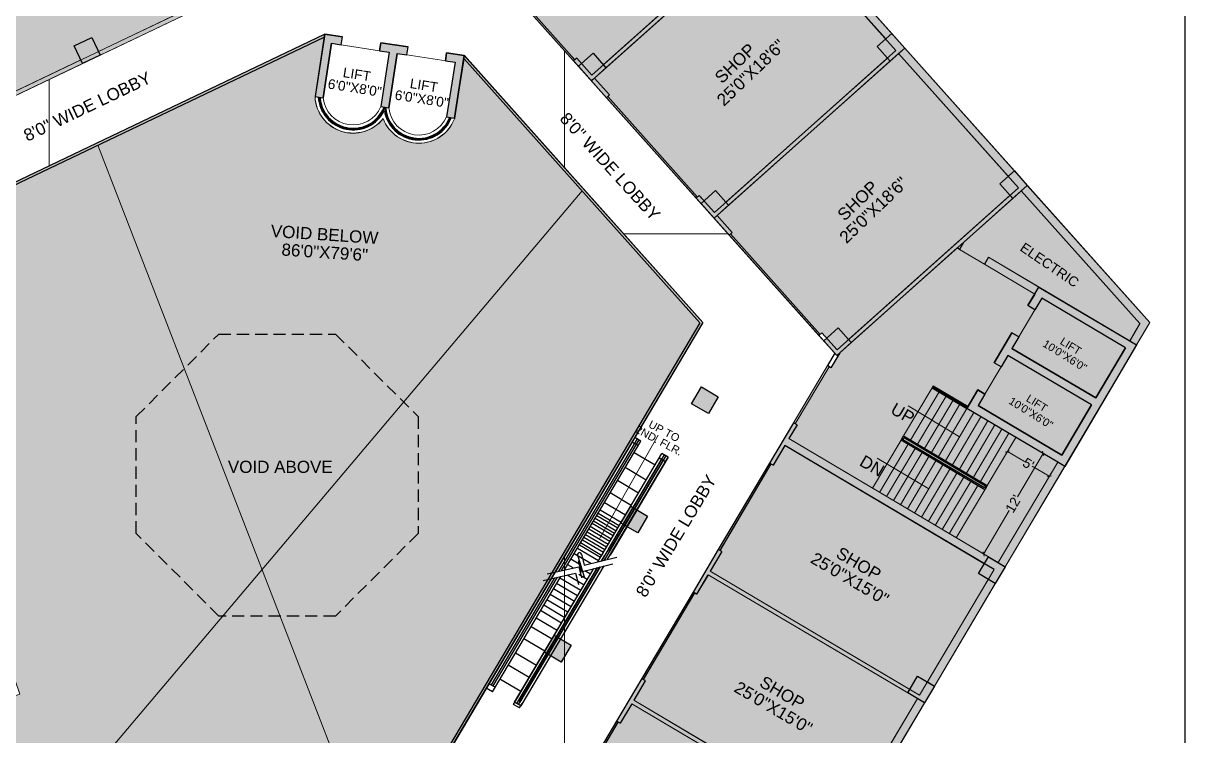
# Model space of a CAD drawing. Header units: inches. Extents: x -13956017 to 293115509, y -946740 to -305538.
# Drawn here: x 1203628 to 1205060, y -917118 to -916240 of the extents above; entities that cross this region are included whole.
import ezdxf

# ---------------------------------------------------------------- set-up
doc = ezdxf.new("R2010")
doc.units = ezdxf.units.IN
doc.header["$LTSCALE"] = 6
doc.header["$PDMODE"] = 2
doc.linetypes.add('DASHED', pattern=[0.75, 0.5, -0.25])
doc.linetypes.add('HIDDEN', pattern=[0.375, 0.25, -0.125])
for name, color, linetype in [('BND', 1, 'Continuous'), ('DIM', 7, 'Continuous'), ('PROPERTYLINE', 1, 'Continuous'), ('TW', 5, 'Continuous'), ('WAL', 7, 'Continuous'), ('WID', 4, 'Continuous')]:
    doc.layers.add(name, color=color, linetype=linetype)
for name, color, linetype, lineweight in [('column', 240, 'Continuous', 25), ('floor hatch', 135, 'Continuous', 13), ('W', 250, 'Continuous', 5), ('wall', 7, 'Continuous', 30), ('wall high', 7, 'Continuous', 30)]:
    doc.layers.add(name, color=color, linetype=linetype, lineweight=lineweight)
doc.styles.add('ARI', font='arial.ttf')
doc.linetypes.add('ZIGZAG', pattern='A,0.0001,-0.2,[131,ltypeshp.shx,S=0.2,R=0,X=-0.2,Y=0],-0.4,[131,ltypeshp.shx,S=0.2,R=180,X=0.2,Y=0],-0.2', length=0.8001)
doc.dimstyles.new('Copy of AA', dxfattribs={"dimtxt": 15, "dimasz": 4, "dimexe": 5, "dimexo": 0, "dimgap": 0.09, "dimtad": 0, "dimdec": 0, "dimzin": 0, "dimdsep": 46, "dimlunit": 3, "dimtxsty": 'ARI', "dimblk": 'ARCHTICK', "dimcen": 0.09, "dimclrt": 7, "dimadec": 0, "dimazin": 0, "dimtfac": 1, "dimtdec": 0, "dimtofl": 0, "dimtmove": 0, "dimatfit": 3, "dimfxl": 0.18, "dimtolj": 1, "dimtzin": 0, "dimlwd": 9, "dimlwe": 9, "dimarcsym": 0})
doc.dimstyles.new('Copy(2) of AA', dxfattribs={"dimtxt": 12, "dimasz": 4, "dimexe": 0.18, "dimexo": 0, "dimgap": 0.09, "dimtad": 0, "dimdec": 0, "dimzin": 0, "dimdsep": 46, "dimlunit": 3, "dimtxsty": 'ARI', "dimblk": 'OBLIQUE', "dimcen": 0.09, "dimclrd": 7, "dimclre": 7, "dimclrt": 7, "dimadec": 0, "dimazin": 0, "dimtfac": 1, "dimtdec": 0, "dimtofl": 0, "dimtmove": 0, "dimatfit": 3, "dimfxl": 1, "dimtolj": 1, "dimtzin": 0, "dimlwd": 5, "dimlwe": 5, "dimarcsym": 0})

# ---------------------------------------------------------------- blocks, each defined once
blk = doc.blocks.new('_Oblique')
at = {"layer": 'DIM', "color": 0, "lineweight": -2}
blk.add_line((-0.5, -0.5), (0.5, 0.5), dxfattribs=at)
blk = doc.blocks.new('*D412')
at = {"layer": 'Defpoints', "color": 0, "ltscale": 10, "transparency": 16777216}
for p in [(1204883.6, -916769.2, 3969.1), (1204885.7, -916770.4), (1204810.2, -916893, 3969.1)]:
    blk.add_point(p, dxfattribs=at)
at = {"layer": 'W', "color": 7, "lineweight": 5, "ltscale": 10, "transparency": 16777216}
for p, q in [((1204885.7, -916770.4), (1204853.9, -916824)), ((1204883.6, -916769.2), (1204885.8, -916770.5)), ((1204812.3, -916894.3), (1204844, -916840.7)), ((1204810.2, -916893), (1204812.4, -916894.4))]:
    blk.add_line(p, q, dxfattribs=at)
at = {"layer": 'W', "color": 7, "lineweight": 5, "ltscale": 10, "transparency": 16777216, "xscale": 4, "yscale": 4, "zscale": 4}
for p, rotation in [((1204885.7, -916770.4), 59.35378210773209), ((1204812.3, -916894.3), 239.3537821077321)]:
    blk.add_blockref('_Oblique', p, dxfattribs=dict(at, rotation=rotation))
at = {"layer": 'W', "color": 7, "lineweight": 30, "ltscale": 10, "transparency": 16777216, "insert": (1204849, -916832.4), "char_height": 12, "attachment_point": 5, "rotation": 59.3538, "style": 'ARI'}
blk.add_mtext("\\A1;12'", dxfattribs=at)
blk = doc.blocks.new('*D413')
at = {"layer": 'Defpoints', "color": 0, "ltscale": 10, "transparency": 16777216}
for p in [(1204844.1, -916763.8, 3969.1), (1204893.3, -916798.5), (1204895.7, -916794.4, 3969.1)]:
    blk.add_point(p, dxfattribs=at)
at = {"layer": 'W', "color": 7, "lineweight": 5, "ltscale": 10, "transparency": 16777216}
for p, q in [((1204844.1, -916763.8), (1204841.6, -916768.1)), ((1204841.7, -916767.9), (1204862.7, -916780.3)), ((1204893.3, -916798.5), (1204872.3, -916786.1)), ((1204895.7, -916794.4), (1204893.2, -916798.7))]:
    blk.add_line(p, q, dxfattribs=at)
at = {"layer": 'W', "color": 7, "lineweight": 5, "ltscale": 10, "transparency": 16777216, "xscale": 4, "yscale": 4, "zscale": 4}
for p, rotation in [((1204841.7, -916767.9), 149.3537821076967), ((1204893.3, -916798.5), 329.3537821076967)]:
    blk.add_blockref('_Oblique', p, dxfattribs=dict(at, rotation=rotation))
at = {"layer": 'W', "color": 7, "lineweight": 30, "ltscale": 10, "transparency": 16777216, "insert": (1204867.5, -916783.2), "char_height": 12, "attachment_point": 5, "rotation": 329.3538, "style": 'ARI'}
blk.add_mtext("\\A1;5'", dxfattribs=at)
blk = doc.blocks.new('43T432')
at = {"layer": 'BND'}
for p, q in [((727708.8, -833063.2), (727708.8, -833056.7)), ((727717.6, -833056.7), (727708.8, -833056.7)), ((727708.8, -833056.7), (727708.8, -833249.6)), ((727712, -833056.7), (727712, -833246.6)), ((727714.3, -833056.7), (727714.3, -833244.3)), ((727717.6, -833241.3), (727717.6, -833056.7)), ((727747.7, -833211.8), (727747.7, -833056.7)), ((727756.5, -833056.7), (727747.7, -833056.7)), ((727751, -833056.7), (727751, -833208.6)), ((727753.3, -833056.7), (727753.3, -833206.3)), ((727756.5, -833203), (727756.5, -833056.7)), ((727756.5, -833063.2), (727756.5, -833056.7)), ((727717.6, -833063.2), (727708.8, -833063.2)), ((727747.7, -833073.5), (727717.6, -833073.5)), ((727756.5, -833063.2), (727747.7, -833063.2)), ((727747.7, -833094.6), (727717.6, -833094.6)), ((727747.7, -833113.3), (727717.6, -833113.3)), ((727747.7, -833131), (727717.6, -833131)), ((727747.7, -833145.2), (727717.6, -833145.2)), ((727747.7, -833155.5), (727717.6, -833155.5)), ((727747.7, -833160.4), (727717.6, -833160.4)), ((727747.7, -833163.7), (727717.6, -833163.7)), ((727747.7, -833167.8), (727717.6, -833167.8)), ((727747.7, -833171.5), (727717.6, -833171.5)), ((727747.7, -833174.6), (727717.6, -833174.6)), ((727747.7, -833179.3), (727717.6, -833179.3)), ((727747.7, -833182.7), (727717.6, -833182.7)), ((727747.7, -833187.1), (727717.6, -833187.1)), ((727747.7, -833191), (727717.6, -833191)), ((727747.7, -833194.9), (727717.6, -833194.9)), ((727747.7, -833198.5), (727717.6, -833198.5)), ((727747.7, -833202.7), (727717.6, -833202.7)), ((727747.7, -833205.7), (727717.6, -833205.7)), ((727735.5, -833224), (727764.8, -833195.1)), ((727736.2, -833232.9), (727764.8, -833204.7)), ((727747.7, -833211.8), (727747.7, -833198.3)), ((727751, -833208.6), (727751, -833201.3)), ((727753.3, -833206.3), (727753.3, -833203.5)), ((727747.7, -833210.5), (727717.6, -833210.5)), ((727741.3, -833218.3), (727717.6, -833218.3)), ((727743.1, -833236.7), (727721.3, -833216.5)), ((727725.4, -833213.9), (727735.5, -833224)), ((727751, -833413.2), (727751, -833218.1)), ((727753.3, -833413.2), (727753.3, -833215.8)), ((727756.5, -833212.6), (727756.5, -833413.2)), ((727701.5, -833256.5), (727730.5, -833229.1)), ((727731.7, -833226.1), (727717.6, -833226.1)), ((727725.4, -833233.9), (727717.6, -833233.9)), ((727726.1, -833222.8), (727736.2, -833232.9)), ((727730.5, -833229.1), (727740.6, -833239.2)), ((727747.7, -833413.2), (727747.7, -833221.4)), ((727701.5, -833266), (727731.2, -833237.9)), ((727731.2, -833237.9), (727741.3, -833248)), ((727747.7, -833299.7), (727717.6, -833299.7)), ((727747.7, -833310.4), (727717.6, -833310.4)), ((727747.7, -833322.7), (727717.6, -833322.7)), ((727747.7, -833339.9), (727717.6, -833339.9)), ((727747.7, -833360.5), (727717.6, -833360.5)), ((727747.7, -833377.8), (727717.6, -833377.8)), ((727747.7, -833398), (727717.6, -833398)), ((727747.7, -833406.6), (727747.7, -833413.2)), ((727756.5, -833413.2), (727747.7, -833413.2))]:
    blk.add_line(p, q, dxfattribs=at)
at = {"layer": 'BND', "linetype": 'HIDDEN', "ltscale": 750}
for p, q in [((727747.7, -833188.7), (727747.7, -833056.7)), ((727756.5, -833056.7), (727747.7, -833056.7)), ((727756.5, -833056.7), (727756.5, -833197.1)), ((727756.5, -833063.2), (727747.7, -833063.2)), ((727751, -833191.8), (727751, -833063.2)), ((727753.3, -833194), (727753.3, -833063.2)), ((727751, -833218.1), (727751, -833409.6)), ((727753.3, -833215.8), (727753.3, -833409.6)), ((727756.5, -833212.6), (727756.5, -833409.6)), ((727747.7, -833229.6), (727739.5, -833229.6)), ((727747.7, -833416.2), (727747.7, -833221.4)), ((727747.7, -833245.2), (727723.5, -833245.2)), ((727747.7, -833237.4), (727735.7, -833237.4)), ((727708.8, -833259.1), (727708.8, -833416.2)), ((727712, -833256.1), (727712, -833409.6)), ((727714.3, -833253.9), (727714.3, -833409.6)), ((727717.6, -833416.2), (727717.6, -833250.8)), ((727747.7, -833253), (727717.6, -833253)), ((727747.7, -833260.8), (727717.6, -833260.8)), ((727747.7, -833268.6), (727717.6, -833268.6)), ((727747.7, -833276.4), (727717.6, -833276.4)), ((727747.7, -833284.2), (727717.6, -833284.2)), ((727747.7, -833292), (727717.6, -833292)), ((727717.6, -833409.6), (727708.8, -833409.6)), ((727717.6, -833416.2), (727708.8, -833416.2)), ((727756.5, -833416.2), (727747.7, -833416.2)), ((727756.5, -833416.2), (727756.5, -833409.6))]:
    blk.add_line(p, q, dxfattribs=at)
at = {"layer": 'BND'}
blk.add_ellipse((727723.8, -833215.8), major_axis=(2.46, 0.6), ratio=1, start_param=0.609373, end_param=3.149465, dxfattribs=at)
blk = doc.blocks.new('_ARCHTICK')
at = {"color": 0, "linetype": 'ByBlock', "const_width": 0.15}
blk.add_lwpolyline([(-0.5, -0.5), (0.5, 0.5)], dxfattribs=at)

msp = doc.modelspace()

# ---------------------------------------------------------------- hatches: boundary and pattern name
at = {"layer": 'column', "ltscale": 10}
h = msp.add_hatch(color=256, dxfattribs=at)
h.dxf.hatch_style = 1
h.paths.add_polyline_path([(1204008.5, -916264.5), (1204020.3, -916266.3), (1204021.9, -916256.4), (1204000.1, -916253.1), (1203988.2, -916330.2), (1203998.1, -916331.7)])
h = msp.add_hatch(color=256, dxfattribs=at)
h.dxf.hatch_style = 1
h.paths.add_polyline_path([(1204681.2, -916268.4), (1204699.1, -916252.4), (1204715.1, -916270.3), (1204697.2, -916286.3)])
h = msp.add_hatch(color=256, dxfattribs=at)
h.dxf.hatch_style = 1
h.paths.add_polyline_path([(1203691.3, -916267.6), (1203712.9, -916257.3), (1203723.3, -916279), (1203701.6, -916289.3)])
h = msp.add_hatch(color=256, dxfattribs=at)
h.dxf.hatch_style = 1
h.paths.add_polyline_path([(1204083.1, -916265.9), (1204069.3, -916263.7), (1204067.8, -916273.6), (1204079.6, -916275.4), (1204069.3, -916342.6), (1204079.2, -916344.2), (1204089.5, -916277), (1204101.4, -916278.8), (1204102.9, -916268.9)])
h = msp.add_hatch(color=256, dxfattribs=at)
h.dxf.hatch_style = 1
h.paths.add_polyline_path([(1204150.3, -916276.2), (1204148.8, -916286.1), (1204160.7, -916287.9), (1204150.3, -916355.1), (1204160.2, -916356.7), (1204172.1, -916279.6)])
h = msp.add_hatch(color=256, dxfattribs=at)
h.dxf.hatch_style = 1
h.paths.add_polyline_path([(1204312.9, -916292.8), (1204330.8, -916276.8), (1204346.8, -916294.7), (1204328.9, -916310.7)])
h = msp.add_hatch(color=256, dxfattribs=at)
h.dxf.hatch_style = 1
h.paths.add_polyline_path([(1204832.3, -916437.7), (1204850.2, -916421.8), (1204866.2, -916439.7), (1204848.3, -916455.7)])
h = msp.add_hatch(color=256, dxfattribs=at)
h.dxf.hatch_style = 1
h.paths.add_polyline_path([(1204464.1, -916462.2), (1204482, -916446.2), (1204497.9, -916464.1), (1204480, -916480.1)])
h = msp.add_hatch(color=256, dxfattribs=at)
h.dxf.hatch_style = 1
h.paths.add_polyline_path([(1204867, -916587.9), (1204880.5, -916565.1), (1205001, -916636.5), (1204912.3, -916786.2), (1204903.7, -916781.1), (1204791.8, -916714.8), (1204805.3, -916692), (1204813.9, -916697.1), (1204805.5, -916711.3), (1204908.8, -916772.5), (1204945.5, -916710.5), (1204842.2, -916649.3), (1204833.8, -916663.5), (1204825.2, -916658.4), (1204847.1, -916621.5), (1204855.7, -916626.6), (1204847.3, -916640.7), (1204950.6, -916701.9), (1204987.3, -916640), (1204884, -916578.8), (1204875.6, -916593)])
h = msp.add_hatch(color=256, dxfattribs=at)
h.dxf.hatch_style = 1
h.paths.add_polyline_path([(1204615.2, -916631.5), (1204633.1, -916615.5), (1204649.1, -916633.4), (1204631.2, -916649.4)])
h = msp.add_hatch(color=256, dxfattribs=at)
h.dxf.hatch_style = 1
h.paths.add_polyline_path([(1204464.6, -916688.3), (1204485.3, -916700.5), (1204473, -916721.2), (1204452.4, -916709)])
h = msp.add_hatch(color=256, dxfattribs=at)
h.dxf.hatch_style = 1
h.paths.add_polyline_path([(1204377.5, -916835.4), (1204398.1, -916847.7), (1204385.9, -916868.3), (1204365.2, -916856.1)])
h = msp.add_hatch(color=256, dxfattribs=at)
h.dxf.hatch_style = 1
h.paths.add_polyline_path([(1204818.2, -916897.8), (1204838.9, -916910), (1204826.6, -916930.7), (1204806, -916918.5)])
h = msp.add_hatch(color=256, dxfattribs=at)
h.dxf.hatch_style = 1
h.paths.add_polyline_path([(1204283.1, -916994.6), (1204303.8, -917006.8), (1204291.6, -917027.5), (1204270.9, -917015.2)])
h = msp.add_hatch(color=256, dxfattribs=at)
h.dxf.hatch_style = 1
h.paths.add_polyline_path([(1204731, -917044.9), (1204751.7, -917057.2), (1204739.5, -917077.8), (1204718.8, -917065.6)])
at = {"layer": 'floor hatch', "ltscale": 5}
h = msp.add_hatch(dxfattribs=at)
h.set_pattern_fill('NET', color=9, scale=200, angle=90)
h.set_pattern_definition([(90, (225125.15, -30674.7), (-635, 4e-14), []), (180, (225125.15, -30674.7), (-8e-14, -635), [])])
edge = h.paths.add_edge_path(flags=16)
edge.add_arc((1204035.2, -916328.3), 47, 182.2198, 321.8225)
edge.add_line((1204072.1, -916357.4), (1204072.4, -916358.2))
edge.add_arc((1204116.1, -916340.6), 47.1, 201.9502, 338.602)
edge.add_line((1204160, -916357.8), (1204171.9, -916283.5))
edge.add_line((1204171.9, -916283.5), (1204172.1, -916279.6))
edge.add_line((1204172.1, -916279.6), (1204466.3, -916608.9))
edge.add_line((1204466.3, -916608.9), (1204144.6, -917151.9))
edge.add_line((1204144.6, -917151.9), (1204197.9, -917183.5))
edge.add_line((1204197.9, -917183.5), (1204095.3, -917358.8))
edge.add_line((1204095.3, -917358.8), (1203625.3, -917265.6))
edge.add_line((1203625.3, -917265.6), (1203564.5, -917087.7))
edge.add_line((1203564.5, -917087.7), (1203624.1, -917067.3))
edge.add_line((1203624.1, -917067.3), (1203437.5, -916521.9))
edge.add_line((1203437.5, -916521.9), (1203999.9, -916253.2))
edge.add_line((1203999.9, -916253.2), (1203988.2, -916330.2))
h.paths.add_polyline_path([(1203593.6, -917469.3), (1203684.4, -917438.2), (1203679.7, -917424.5), (1203702.4, -917416.7), (1203709.8, -917438.2), (1203987.7, -917493.3), (1203996.7, -917478.1), (1204017.3, -917490.3), (1204009.9, -917502.8), (1204092.5, -917551.7), (1204628.8, -916646.7), (1204171.1, -916133.9), (1204222.6, -916087.9), (1204162.3, -916020.4), (1204044.5, -916125.5), (1203261.8, -916499.5)])
at = {"layer": 'W', "ltscale": 10}
h = msp.add_hatch(color=256, dxfattribs=at)
h.dxf.hatch_style = 1
h.paths.add_polyline_path([(1203314.5, -916003.2), (1203518.4, -915905.8), (1203514.1, -915896.8), (1203310.2, -915994.2)])
h.paths.add_polyline_path([(1203088.9, -916111), (1203292.8, -916013.6), (1203288.5, -916004.6), (1203084.6, -916102)])
h.paths.add_polyline_path([(1202855.5, -916211.5), (1203062.9, -916112.4), (1203067.3, -916121.4), (1202859.8, -916220.5)])
h.paths.add_polyline_path([(1203540.1, -915895.5), (1203744, -915798), (1203739.7, -915789), (1203535.8, -915886.4)])
h.paths.add_polyline_path([(1203765.6, -915787.7), (1203969.6, -915690.3), (1203965.2, -915681.2), (1203761.3, -915778.7)])
h.paths.add_polyline_path([(1204028.4, -916133.2), (1204044.5, -916125.5), (1204113, -916064.3), (1204109.7, -916060.6), (1204042.3, -916120.8), (1203861.3, -915742), (1203856.8, -915744.2), (1204037.8, -916123.1), (1204026.2, -916128.7)])
h.paths.add_polyline_path([(1203986.9, -915670.9), (1204100.7, -915616.5), (1204105, -915625.6), (1203991.2, -915679.9)])
h.paths.add_polyline_path([(1204129.6, -915629.3), (1204132.7, -915627.8), (1204122.3, -915606.2), (1204230.3, -915727.2), (1204222.9, -915733.8)])
h.paths.add_polyline_path([(1204124.7, -915840.2), (1204221.7, -915753.6), (1204228.4, -915761.1), (1204131.4, -915847.6)])
h.paths.add_polyline_path([(1204238.8, -915751.7), (1204246.3, -915745.1), (1204406.1, -915924.1), (1204398.6, -915930.8)])
h.paths.add_polyline_path([(1204189, -916117.9), (1204222.6, -916087.9), (1204217.1, -916081.9), (1204224.6, -916075.2), (1204230, -916081.3), (1204388.5, -915939.8), (1204394.9, -915947.6), (1204195.6, -916125.4)])
h.paths.add_polyline_path([(1204141, -916032.6), (1204158.9, -916016.6), (1204149.3, -916005.9), (1204156.8, -915999.2), (1204175.8, -916020.5), (1204168.3, -916027.2), (1204162.3, -916020.4), (1204144.4, -916036.4)])
h.paths.add_polyline_path([(1204414.6, -915948.7), (1204422.1, -915942), (1204547.9, -916083), (1204540.5, -916089.7)])
h.paths.add_polyline_path([(1204343.5, -916291), (1204542.7, -916113.2), (1204546, -916116.9), (1204346.8, -916294.7)])
h.paths.add_polyline_path([(1204556.4, -916107.6), (1204563.9, -916101), (1204699.1, -916252.4), (1204691.6, -916259.1)])
h.paths.add_polyline_path([(1204328.2, -916309.9), (1204332.6, -916307.4), (1204351.2, -916328.2), (1204347.5, -916331.6)])
h.paths.add_polyline_path([(1204306.9, -916286.1), (1204310.7, -916282.8), (1204316.6, -916289.5), (1204312.9, -916292.8)])
h.paths.add_polyline_path([(1204494.6, -916460.3), (1204693.8, -916282.6), (1204697.2, -916286.3), (1204497.9, -916464.1)])
h.paths.add_polyline_path([(1204707.6, -916277), (1204715.1, -916270.3), (1204850.2, -916421.8), (1204842.8, -916428.4)])
h.paths.add_polyline_path([(1204480, -916480.1), (1204483.8, -916476.7), (1204502.4, -916497.6), (1204498.7, -916500.9)])
h.paths.add_polyline_path([(1204458.1, -916455.5), (1204461.8, -916452.1), (1204467.8, -916458.8), (1204464.1, -916462.2)])
h.paths.add_polyline_path([(1204645.8, -916629.7), (1204845, -916451.9), (1204848.3, -916455.7), (1204649.1, -916633.4)])
h.paths.add_polyline_path([(1204813.3, -916536.9), (1204818.4, -916528.3), (1204880.5, -916565.1), (1204875.4, -916573.7)])
h.paths.add_polyline_path([(1204858.7, -916446.3), (1204866.2, -916439.7), (1205017.3, -916608.9), (1205001, -916636.5), (1204992.4, -916631.4), (1205004.9, -916610.1)])
h.paths.add_polyline_path([(1204830.3, -916904.9), (1204903.7, -916781.1), (1204912.3, -916786.2), (1204838.9, -916910)])
h.paths.add_polyline_path([(1204813.1, -916906.4), (1204818.2, -916897.8), (1204572.2, -916752), (1204582.3, -916734.9), (1204578, -916732.4), (1204548.5, -916782.1), (1204552.8, -916784.7), (1204567.1, -916760.6)])
h.paths.add_polyline_path([(1204718.8, -917065.6), (1204721.4, -917061.3), (1204475.3, -916915.5), (1204489.6, -916891.4), (1204485.3, -916888.9), (1204454.2, -916941.3), (1204458.5, -916943.8), (1204472.1, -916920.9), (1204472.8, -916919.8)])
h.paths.add_polyline_path([(1204624.5, -917224.7), (1204627.1, -917220.4), (1204381, -917074.7), (1204395.3, -917050.6), (1204391, -917048), (1204359.9, -917100.5), (1204364.2, -917103), (1204378.5, -917079)])
h.paths.add_polyline_path([(1204648.8, -917211.2), (1204730.9, -917072.7), (1204739.5, -917077.8), (1204657.4, -917216.3)])
h.paths.add_polyline_path([(1204554.5, -917370.4), (1204636.6, -917231.9), (1204645.2, -917237), (1204563.1, -917375.5)])
h.paths.add_polyline_path([(1204460.2, -917529.5), (1204542.3, -917391), (1204550.9, -917396.1), (1204468.8, -917534.6)])
h.paths.add_polyline_path([(1204530.2, -917383.9), (1204533.1, -917379.3), (1204286.7, -917233.8), (1204301, -917209.8), (1204296.7, -917207.2), (1204265.6, -917259.6), (1204269.9, -917262.2), (1204284.2, -917238.1)])
h.paths.add_polyline_path([(1204171.3, -917418.8), (1204202.4, -917366.4), (1204206.7, -917368.9), (1204192.4, -917393), (1204438.5, -917538.8), (1204435.9, -917543.1), (1204189.9, -917397.3), (1204175.6, -917421.3)])
h.paths.add_polyline_path([(1204247.3, -917861.4), (1204252.4, -917852.8), (1204022.7, -917716.7), (1204017.6, -917725.3)])
h.paths.add_polyline_path([(1204009.2, -917692.4), (1204013.5, -917694.9), (1204112.4, -917528.1), (1204108.1, -917525.5)])
h.paths.add_polyline_path([(1204271.6, -917847.9), (1204350.1, -917715.4), (1204358.7, -917720.5), (1204280.2, -917853)])
h.paths.add_polyline_path([(1204362.3, -917694.7), (1204448, -917550.2), (1204456.6, -917555.3), (1204370.9, -917699.8)])
h = msp.add_hatch(color=256, dxfattribs=at)
h.dxf.hatch_style = 1
h.paths.add_polyline_path([(1203375.7, -917731.4), (1203628.3, -917645), (1203631.6, -917654.5), (1203379, -917740.9)])
h.paths.add_polyline_path([(1203579, -917442.1), (1203583.7, -917440.5), (1203646.5, -917624), (1203641.8, -917625.6)])
h.paths.add_polyline_path([(1203348.5, -917726), (1203357.9, -917722.7), (1203308.1, -917577), (1203301.2, -917579.4), (1203298.6, -917580.3)])
h.paths.add_polyline_path([(1203290.9, -917557.6), (1203300.3, -917554.3), (1203245.9, -917395.4), (1203236.5, -917398.6)])
h.paths.add_polyline_path([(1203257.6, -917386.1), (1203528.2, -917293.5), (1203519.1, -917267.1), (1203523.8, -917265.4), (1203543.6, -917323.1), (1203538.8, -917324.7), (1203529.8, -917298.3), (1203259.2, -917390.8)])
h.paths.add_polyline_path([(1203228.7, -917375.9), (1203238.2, -917372.7), (1203186, -917220.3), (1203176.6, -917223.6)])
h.paths.add_polyline_path([(1203199.3, -917215.8), (1203469.9, -917123.2), (1203478.9, -917149.7), (1203483.7, -917148), (1203464, -917090.4), (1203459.2, -917092), (1203468.3, -917118.5), (1203197.7, -917211.1)])
h.paths.add_polyline_path([(1203168.8, -917200.9), (1203178.3, -917197.6), (1203126.2, -917045.3), (1203116.7, -917048.5)])
h.paths.add_polyline_path([(1203139.4, -917040.8), (1203410, -916948.2), (1203419.1, -916974.6), (1203423.8, -916973), (1203404.1, -916915.4), (1203399.3, -916917), (1203408.4, -916943.4), (1203137.8, -917036)])
h.paths.add_polyline_path([(1203108.9, -917025.8), (1203118.4, -917022.6), (1203070.8, -916883.5), (1203061.3, -916886.7)])
h.paths.add_polyline_path([(1203079.5, -916865.7), (1203350.1, -916773.1), (1203359.2, -916799.6), (1203363.9, -916798), (1203344.5, -916741.2), (1203335, -916744.4), (1203342.2, -916765.3), (1203076.3, -916856.3)])
h.paths.add_polyline_path([(1203053.6, -916864), (1203063, -916860.8), (1202974.8, -916602.9), (1202965.3, -916606.1)])
h.paths.add_polyline_path([(1202984.8, -916588.9), (1203095.5, -916551), (1203098.7, -916560.5), (1202988, -916598.4)])
h.paths.add_polyline_path([(1202957.6, -916583.4), (1202967, -916580.2), (1202850.8, -916240.3), (1202844.2, -916243.5), (1202833.9, -916221.8)])
h.paths.add_polyline_path([(1203341, -916456.1), (1203473.9, -916392.6), (1203476.1, -916397.1), (1203343.1, -916460.6)])
h.paths.add_polyline_path([(1203497.7, -916386.7), (1203701.6, -916289.3), (1203699.5, -916284.8), (1203495.6, -916382.2)])
h.paths.add_polyline_path([(1203260.1, -916494.7), (1203271.9, -916489.1), (1203274, -916493.6), (1203261.8, -916499.5)])
h.paths.add_polyline_path([(1203723.3, -916279), (1203927.2, -916181.5), (1203925.1, -916177), (1203721.1, -916274.4)])
h = msp.add_hatch(color=256, dxfattribs=at)
h.dxf.hatch_style = 1
h.paths.add_polyline_path([(1204743.1, -917052.1), (1204818, -916925.6), (1204826.6, -916930.7), (1204751.7, -917057.2)])
at = {"layer": 'WAL', "lineweight": 9, "ltscale": 100, "true_color": 0x6ebb9c}
h = msp.add_hatch(color=113, dxfattribs=at)
h.dxf.hatch_style = 1
h.paths.add_polyline_path([(1202859.8, -916220.5), (1203067.3, -916121.4), (1203073.3, -916134), (1203093.9, -916124.2), (1203088.9, -916111), (1203292.8, -916013.6), (1203298.9, -916026.2), (1203320.5, -916015.9), (1203315.4, -916005.1), (1203314.5, -916003.2), (1203518.4, -915905.8), (1203524.4, -915918.5), (1203541.7, -915910.2), (1203546.1, -915908.1), (1203540.1, -915895.5), (1203744, -915798), (1203750, -915810.7), (1203771.7, -915800.3), (1203765.6, -915787.7), (1203856.8, -915744.2), (1204037.8, -916123.1), (1204026.2, -916128.7), (1204028.4, -916133.2), (1203959.3, -916166.2), (1203957.1, -916161.7), (1203946.7, -916166.7), (1203938.5, -916149.5), (1203916.9, -916159.9), (1203925.1, -916177), (1203721.1, -916274.4), (1203712.9, -916257.3), (1203691.3, -916267.6), (1203699.5, -916284.8), (1203495.6, -916382.2), (1203487.4, -916365.1), (1203465.7, -916375.4), (1203473.9, -916392.6), (1203260.1, -916494.7), (1203255.6, -916481.4), (1203232.9, -916489.2), (1203236.8, -916500.6), (1203237.4, -916502.5), (1202984.8, -916588.9), (1202980.3, -916575.6), (1202968.9, -916579.5), (1202967, -916580.2), (1202850.8, -916240.3), (1202865.9, -916233.1)])
at = {"layer": 'WAL', "lineweight": 9, "ltscale": 100, "true_color": 0xb3beaa}
h = msp.add_hatch(color=253, dxfattribs=at)
h.dxf.hatch_style = 1
h.paths.add_polyline_path([(1204195.6, -916125.4), (1204394.9, -915947.6), (1204404.2, -915958), (1204414.6, -915948.7), (1204540.5, -916089.7), (1204530, -916099), (1204542.7, -916113.2), (1204343.5, -916291), (1204330.8, -916276.8), (1204316.6, -916289.5), (1204310.7, -916282.8), (1204306.9, -916286.1), (1204196.4, -916162.2), (1204200.1, -916158.9), (1204190.8, -916148.4), (1204205, -916135.8)])
h = msp.add_hatch(color=253, dxfattribs=at)
h.dxf.hatch_style = 1
h.paths.add_polyline_path([(1204347.5, -916331.6), (1204351.2, -916328.2), (1204332.6, -916307.4), (1204556.4, -916107.6), (1204691.6, -916259.1), (1204681.2, -916268.4), (1204693.8, -916282.6), (1204494.6, -916460.3), (1204482, -916446.2), (1204467.8, -916458.8), (1204461.8, -916452.1), (1204458.1, -916455.5)])
at = {"layer": 'WAL', "lineweight": 5, "ltscale": 0.6, "true_color": 0xffa8a8}
h = msp.add_hatch(dxfattribs=at)
h.set_pattern_fill('BRICK', color=21, angle=270)
h.set_pattern_definition([(270, (225125.152, -30674.727), (6.35, -1e-15), []), (0, (225125.152, -30674.727), (3e-15, 12.7), [6.35, -6.35]), (0, (225125.152, -30681.077), (3e-15, 12.7), [-6.35, 6.35])])
edge = h.paths.add_edge_path()
edge.add_arc((1204035.2, -916328.3), 47, 182.2198, 321.8225)
edge.add_line((1204072.1, -916357.4), (1204072.4, -916358.2))
edge.add_arc((1204116.1, -916340.6), 47.1, 201.9502, 338.602)
edge.add_line((1204160, -916357.8), (1204171.9, -916283.5))
edge.add_line((1204171.9, -916283.5), (1204172.1, -916279.6))
edge.add_line((1204172.1, -916279.6), (1204466.3, -916608.9))
edge.add_line((1204466.3, -916608.9), (1204144.6, -917151.9))
edge.add_line((1204144.6, -917151.9), (1204197.9, -917183.5))
edge.add_line((1204197.9, -917183.5), (1204095.3, -917358.8))
edge.add_line((1204095.3, -917358.8), (1203625.3, -917265.6))
edge.add_line((1203625.3, -917265.6), (1203564.5, -917087.7))
edge.add_line((1203564.5, -917087.7), (1203624.1, -917067.3))
edge.add_line((1203624.1, -917067.3), (1203437.5, -916521.9))
edge.add_line((1203437.5, -916521.9), (1203999.9, -916253.2))
edge.add_line((1203999.9, -916253.2), (1203988.2, -916330.2))
at = {"layer": 'WAL', "lineweight": 9, "ltscale": 100, "true_color": 0xb3beaa}
h = msp.add_hatch(color=253, dxfattribs=at)
h.dxf.hatch_style = 1
h.paths.add_polyline_path([(1204483.8, -916476.7), (1204707.6, -916277), (1204842.8, -916428.4), (1204832.3, -916437.7), (1204845, -916451.9), (1204645.8, -916629.7), (1204633.1, -916615.5), (1204618.9, -916628.2), (1204613, -916621.5), (1204609.2, -916624.8), (1204498.7, -916500.9), (1204502.4, -916497.6)])
h = msp.add_hatch(color=253, dxfattribs=at)
h.dxf.hatch_style = 1
h.paths.add_polyline_path([(1204779.6, -916516.9), (1204858.7, -916446.3), (1205004.9, -916610.1), (1204992.4, -916631.4), (1204818.4, -916528.3), (1204813.3, -916536.9)])
at = {"layer": 'WAL', "lineweight": 9, "ltscale": 100, "true_color": 0xffae59}
h = msp.add_hatch(color=21, dxfattribs=at)
h.dxf.hatch_style = 1
h.paths.add_polyline_path([(1204779.6, -916516.9), (1204875.4, -916573.7), (1204867, -916587.9), (1204875.6, -916593), (1204855.7, -916626.6), (1204847.1, -916621.5), (1204825.2, -916658.4), (1204833.8, -916663.5), (1204813.9, -916697.1), (1204805.3, -916692), (1204791.8, -916714.8), (1204903.7, -916781.1), (1204830.3, -916904.9), (1204572.2, -916752), (1204582.3, -916734.9), (1204578, -916732.4), (1204619.7, -916662), (1204624, -916664.6), (1204634.9, -916646.1), (1204649.1, -916633.4)])
h = msp.add_hatch(color=21, dxfattribs=at)
h.dxf.hatch_style = 1
h.paths.add_polyline_path([(1204847.3, -916640.7), (1204950.6, -916701.9), (1204987.3, -916640), (1204884, -916578.8)])
h = msp.add_hatch(color=21, dxfattribs=at)
h.dxf.hatch_style = 1
h.paths.add_polyline_path([(1204805.5, -916711.3), (1204908.8, -916772.5), (1204945.5, -916710.5), (1204842.2, -916649.3)])
at = {"layer": 'WAL', "lineweight": 9, "ltscale": 100, "true_color": 0xcb9061}
h = msp.add_hatch(color=33, dxfattribs=at)
h.dxf.hatch_style = 1
h.paths.add_polyline_path([(1204296.7, -917207.2), (1204359.9, -917100.5), (1204364.2, -917103), (1204378.5, -917079), (1204636.6, -917231.9), (1204554.5, -917370.4), (1204542.4, -917363.3), (1204533, -917379.2), (1204286.7, -917233.8), (1204301, -917209.8)])
h.paths.add_polyline_path([(1204391, -917048), (1204454.2, -916941.3), (1204458.5, -916943.8), (1204472.8, -916919.8), (1204730.9, -917072.7), (1204648.8, -917211.2), (1204636.7, -917204.1), (1204627.1, -917220.4), (1204381, -917074.7), (1204395.3, -917050.6)])
h.paths.add_polyline_path([(1204485.3, -916888.9), (1204548.5, -916782.1), (1204552.8, -916784.7), (1204567.1, -916760.6), (1204813.1, -916906.4), (1204806, -916918.5), (1204818, -916925.6), (1204743.1, -917052.1), (1204731, -917044.9), (1204721.4, -917061.3), (1204475.3, -916915.5), (1204489.6, -916891.4)])

# ---------------------------------------------------------------- linework, layer by layer
at = {"layer": 'column', "ltscale": 10, "elevation": 3969.1}
for points in [[(1204008.5, -916264.5), (1204020.3, -916266.3), (1204021.9, -916256.4), (1204000.1, -916253.1), (1203988.2, -916330.2), (1203998.1, -916331.7), (1204008.5, -916264.5)], [(1204681.2, -916268.4), (1204699.1, -916252.4), (1204715.1, -916270.3), (1204697.2, -916286.3), (1204681.2, -916268.4)], [(1203691.3, -916267.6), (1203712.9, -916257.3), (1203723.3, -916279), (1203701.6, -916289.3), (1203691.3, -916267.6)], [(1204083.1, -916265.9), (1204069.3, -916263.7), (1204067.8, -916273.6), (1204079.6, -916275.4), (1204069.3, -916342.6), (1204079.2, -916344.2), (1204089.5, -916277), (1204101.4, -916278.8), (1204102.9, -916268.9), (1204083.1, -916265.9)], [(1204150.3, -916276.2), (1204148.8, -916286.1), (1204160.7, -916287.9), (1204150.3, -916355.1), (1204160.2, -916356.7), (1204172.1, -916279.6), (1204150.3, -916276.2)], [(1204312.9, -916292.8), (1204330.8, -916276.8), (1204346.8, -916294.7), (1204328.9, -916310.7), (1204312.9, -916292.8)], [(1204832.3, -916437.7), (1204850.2, -916421.8), (1204866.2, -916439.7), (1204848.3, -916455.7), (1204832.3, -916437.7)], [(1204464.1, -916462.2), (1204482, -916446.2), (1204497.9, -916464.1), (1204480, -916480.1), (1204464.1, -916462.2)], [(1204867, -916587.9), (1204880.5, -916565.1), (1205001, -916636.5), (1204912.3, -916786.2), (1204903.7, -916781.1), (1204791.8, -916714.8), (1204805.3, -916692), (1204813.9, -916697.1), (1204805.5, -916711.3), (1204908.8, -916772.5), (1204945.5, -916710.5), (1204842.2, -916649.3), (1204833.8, -916663.5), (1204825.2, -916658.4), (1204847.1, -916621.5), (1204855.7, -916626.6), (1204847.3, -916640.7), (1204950.6, -916701.9), (1204987.3, -916640), (1204884, -916578.8), (1204875.6, -916593), (1204867, -916587.9)], [(1204615.2, -916631.5), (1204633.1, -916615.5), (1204649.1, -916633.4), (1204631.2, -916649.4), (1204615.2, -916631.5)], [(1204464.6, -916688.3), (1204485.3, -916700.5), (1204473, -916721.2), (1204452.4, -916709), (1204464.6, -916688.3)], [(1204377.5, -916835.4), (1204398.1, -916847.7), (1204385.9, -916868.3), (1204365.2, -916856.1), (1204377.5, -916835.4)], [(1204818.2, -916897.8), (1204838.9, -916910), (1204826.6, -916930.7), (1204806, -916918.5), (1204818.2, -916897.8)], [(1204283.1, -916994.6), (1204303.8, -917006.8), (1204291.6, -917027.5), (1204270.9, -917015.2), (1204283.1, -916994.6)], [(1204731, -917044.9), (1204751.7, -917057.2), (1204739.5, -917077.8), (1204718.8, -917065.6), (1204731, -917044.9)]]:
    msp.add_lwpolyline(points, dxfattribs=at)
at = {"layer": 'PROPERTYLINE', "linetype": 'DASHED', "lineweight": 25, "ltscale": 5, "elevation": -3969.1}
msp.add_lwpolyline([(1203869.4, -916623.1), (1204013.4, -916623.1), (1204115.3, -916724.9), (1204115.3, -916868.9), (1204013.4, -916970.8), (1203869.4, -916970.8), (1203767.6, -916868.9), (1203767.6, -916724.9), (1203869.4, -916623.1)], dxfattribs=at)
at = {"layer": 'TW', "ltscale": 10}
for p, q in [((1204196.4, -916162.2, 3969.1), (1204306.9, -916286.1, 3969.1)), ((1204197.9, -916160.9, 3969.1), (1204308.4, -916284.8, 3969.1)), ((1203437.5, -916521.9, 3969.1), (1203999.9, -916253.2, 3969.1)), ((1203441.2, -916523.5, 3969.1), (1203999.4, -916256.8, 3969.1)), ((1204167.7, -916278.8, 3969.1), (1204167.8, -916278.9, 3969.1)), ((1204171.9, -916283.5, 3969.1), (1204462.6, -916609.2, 3969.1)), ((1204172.5, -916279.6, 3969.1), (1204466.3, -916608.9, 3969.1)), ((1204347.5, -916331.6, 3969.1), (1204458.1, -916455.5, 3969.1)), ((1204349, -916330.2, 3969.1), (1204459.6, -916454.1, 3969.1)), ((1204500.2, -916499.6, 3969.1), (1204610.7, -916623.5, 3969.1)), ((1204498.7, -916500.9, 3969.1), (1204609.2, -916624.8, 3969.1)), ((1204462.6, -916609.2, 3969.1), (1204140.5, -917153, 3969.1)), ((1204466.3, -916608.9, 3969.1), (1204144.6, -917151.9, 3969.1)), ((1204750.3, -916686.7, 3969.1), (1204748.8, -916689.3, 3969.1)), ((1204748.8, -916689.3, 3969.1), (1204791.8, -916714.8, 3969.1)), ((1204749.6, -916688, 3969.1), (1204792.6, -916713.5, 3969.1)), ((1204750.3, -916686.7, 3969.1), (1204793.3, -916712.2, 3969.1)), ((1204548.5, -916782.1, 3969.1), (1204485.3, -916888.9, 3969.1)), ((1204550.2, -916783.2, 3969.1), (1204487, -916889.9, 3969.1)), ((1204454.2, -916941.3, 3969.1), (1204391, -917048, 3969.1)), ((1204455.9, -916942.3, 3969.1), (1204392.7, -917049.1, 3969.1)), ((1204291.6, -917027.5, 3969.1), (1204293.1, -917024.9, 3969.1)), ((1204359.9, -917100.5, 3969.1), (1204296.7, -917207.2, 3969.1)), ((1204361.6, -917101.5, 3969.1), (1204298.4, -917208.2, 3969.1))]:
    msp.add_line(p, q, dxfattribs=at)
at = {"layer": 'TW', "ltscale": 10, "elevation": 3969.1}
msp.add_lwpolyline([(1204713.6, -916748.7), (1204816.9, -916809.8), (1204813.8, -916815), (1204710.6, -916753.8), (1204713.6, -916748.7)], dxfattribs=at)
msp.add_lwpolyline([(1204714.2, -916750.7), (1204814.8, -916810.4), (1204813.3, -916812.9), (1204712.6, -916753.3)], close=True, dxfattribs=at)
at = {"layer": 'W', "ltscale": 10}
for p, q in [((1204122.3, -915606.2, 3969.1), (1205017.3, -916608.9, 3969.1)), ((1204329.3, -916303.6, 3969.1), (1204553.1, -916103.9, 3969.1)), ((1204332.6, -916307.4, 3969.1), (1204556.4, -916107.6, 3969.1)), ((1204556.4, -916107.6, 3969.1), (1204704.3, -916273.2, 3969.1)), ((1203361.1, -916446.5, 3969.1), (1203957.1, -916161.7, 3969.1)), ((1203363.3, -916451, 3969.1), (1203959.3, -916166.2, 3969.1)), ((1204020.3, -916266.3, 3969.1), (1204067.8, -916273.6, 3969.1)), ((1204101.4, -916278.8, 3969.1), (1204154.8, -916287, 3969.1)), ((1204480.4, -916473, 3969.1), (1204704.3, -916273.2, 3969.1)), ((1204483.8, -916476.7, 3969.1), (1204707.6, -916277, 3969.1)), ((1204707.6, -916277, 3969.1), (1204855.4, -916442.6, 3969.1)), ((1204306.9, -916286.1, 3969.1), (1204347.5, -916331.6, 3969.1)), ((1204332.6, -916307.4, 3969.1), (1204351.2, -916328.2, 3969.1)), ((1203720.3, -916390.1, 3969.1), (1204095.3, -917358.8, 3969.1)), ((1203625.3, -917265.6, 3969.1), (1204317.3, -916446.4, 3969.1)), ((1204461.8, -916452.1, 3969.1), (1204480.4, -916473, 3969.1)), ((1204631.6, -916642.4, 3969.1), (1204855.4, -916442.6, 3969.1)), ((1204858.7, -916446.3, 3969.1), (1205004.9, -916610.1, 3969.1)), ((1204634.9, -916646.1, 3969.1), (1204779.6, -916516.9, 3969.1)), ((1204782.4, -916518.6, 3969.1), (1204813.3, -916536.9, 3969.1)), ((1204992.4, -916631.4, 3969.1), (1204818.4, -916528.3, 3969.1)), ((1204875.4, -916573.7, 3969.1), (1204813.3, -916536.9, 3969.1)), ((1204855.7, -916626.6, 3969.1), (1204875.6, -916593, 3969.1)), ((1205017.3, -916608.9, 3969.1), (1204268, -917873.6, 3969.1)), ((1204833.8, -916663.5, 3969.1), (1204813.9, -916697.1, 3969.1)), ((1204748.8, -916689.3, 3969.1), (1204713.6, -916748.7, 3969.1)), ((1204757.4, -916694.4, 3969.1), (1204722.2, -916753.8, 3969.1)), ((1204766, -916699.5, 3969.1), (1204730.8, -916758.9, 3969.1)), ((1204774.6, -916704.6, 3969.1), (1204739.4, -916764, 3969.1)), ((1204783.2, -916709.7, 3969.1), (1204748, -916769.1, 3969.1)), ((1204791.8, -916714.8, 3969.1), (1204756.6, -916774.2, 3969.1)), ((1204800.4, -916719.9, 3969.1), (1204765.2, -916779.3, 3969.1)), ((1204809, -916725, 3969.1), (1204773.9, -916784.4, 3969.1)), ((1204817.6, -916730.1, 3969.1), (1204782.5, -916789.5, 3969.1)), ((1204826.2, -916735.2, 3969.1), (1204791.1, -916794.5, 3969.1)), ((1204834.8, -916740.3, 3969.1), (1204799.7, -916799.6, 3969.1)), ((1204830.3, -916904.9, 3969.1), (1204572.2, -916752, 3969.1)), ((1204710.6, -916753.8, 3969.1), (1204675.4, -916813.2, 3969.1)), ((1204843.4, -916745.4, 3969.1), (1204808.3, -916804.7, 3969.1)), ((1204852, -916750.5, 3969.1), (1204816.9, -916809.8, 3969.1)), ((1204719.2, -916758.9, 3969.1), (1204684, -916818.3, 3969.1)), ((1204727.8, -916764, 3969.1), (1204692.6, -916823.4, 3969.1)), ((1204736.4, -916769.1, 3969.1), (1204701.2, -916828.5, 3969.1)), ((1204745, -916774.2, 3969.1), (1204709.8, -916833.6, 3969.1)), ((1204753.6, -916779.3, 3969.1), (1204718.4, -916838.7, 3969.1)), ((1204762.2, -916784.4, 3969.1), (1204727, -916843.8, 3969.1)), ((1204903.7, -916781.1, 3969.1), (1204830.3, -916904.9, 3969.1)), ((1204770.8, -916789.5, 3969.1), (1204735.6, -916848.9, 3969.1)), ((1204779.4, -916794.6, 3969.1), (1204744.2, -916854, 3969.1)), ((1204788, -916799.7, 3969.1), (1204752.8, -916859.1, 3969.1)), ((1204796.6, -916804.8, 3969.1), (1204761.4, -916864.2, 3969.1)), ((1204805.2, -916809.9, 3969.1), (1204770, -916869.3, 3969.1)), ((1204813.8, -916815, 3969.1), (1204778.6, -916874.4, 3969.1)), ((1204825.2, -916913.6, 3969.1), (1204733.4, -917068.4, 3969.1)), ((1204730.9, -917072.7, 3969.1), (1204472.8, -916919.8, 3969.1)), ((1204733.4, -917068.4, 3969.1), (1204475.3, -916915.5, 3969.1)), ((1204636.6, -917231.9, 3969.1), (1204378.5, -917079, 3969.1)), ((1204639.1, -917227.6, 3969.1), (1204381, -917074.7, 3969.1)), ((1204730.9, -917072.7, 3969.1), (1204639.1, -917227.6, 3969.1))]:
    msp.add_line(p, q, dxfattribs=at)
at = {"layer": 'W', "lineweight": 30, "ltscale": 10}
for p, q in [((1204000.1, -916253.1, 3969.1), (1203988.2, -916330.2, 3969.1)), ((1204000.1, -916253.1, 3969.1), (1204021.9, -916256.4, 3969.1)), ((1204008.5, -916264.5, 3969.1), (1203998.1, -916331.7, 3969.1)), ((1204008.5, -916264.5, 3969.1), (1204020.3, -916266.3, 3969.1)), ((1204020.3, -916266.3, 3969.1), (1204021.9, -916256.4, 3969.1)), ((1204067.8, -916273.6, 3969.1), (1204069.3, -916263.7, 3969.1)), ((1204069.3, -916263.7, 3969.1), (1204102.9, -916268.9, 3969.1)), ((1204101.4, -916278.8, 3969.1), (1204102.9, -916268.9, 3969.1)), ((1204067.8, -916273.6, 3969.1), (1204079.6, -916275.4, 3969.1)), ((1204079.6, -916275.4, 3969.1), (1204069.3, -916342.6, 3969.1)), ((1204089.5, -916277, 3969.1), (1204079.2, -916344.2, 3969.1)), ((1204089.5, -916277, 3969.1), (1204101.4, -916278.8, 3969.1)), ((1204148.8, -916286.1, 3969.1), (1204150.3, -916276.2, 3969.1)), ((1204150.3, -916276.2, 3969.1), (1204172.1, -916279.6, 3969.1)), ((1204172.1, -916279.6, 3969.1), (1204160.2, -916356.7, 3969.1)), ((1204310.7, -916282.8, 3969.1), (1204306.9, -916286.1, 3969.1)), ((1204310.7, -916282.8, 3969.1), (1204329.3, -916303.6, 3969.1)), ((1204148.8, -916286.1, 3969.1), (1204160.7, -916287.9, 3969.1)), ((1204160.7, -916287.9, 3969.1), (1204150.3, -916355.1, 3969.1)), ((1203988.2, -916330.2, 3969.1), (1203988.1, -916331.3, 3969.1)), ((1203988.2, -916330.2, 3969.1), (1203998.1, -916331.7, 3969.1)), ((1204351.2, -916328.2, 3969.1), (1204347.5, -916331.6, 3969.1)), ((1204069.3, -916342.6, 3969.1), (1204079.2, -916344.2, 3969.1)), ((1204150.3, -916355.1, 3969.1), (1204160.2, -916356.7, 3969.1)), ((1204160.2, -916356.7, 3969.1), (1204160, -916357.8, 3969.1)), ((1204461.8, -916452.1, 3969.1), (1204458.1, -916455.5, 3969.1)), ((1204458.1, -916455.5, 3969.1), (1204498.7, -916500.9, 3969.1)), ((1204787.5, -916510, 3969.1), (1204858.7, -916446.3, 3969.1)), ((1204483.8, -916476.7, 3969.1), (1204502.4, -916497.6, 3969.1)), ((1204502.4, -916497.6, 3969.1), (1204498.7, -916500.9, 3969.1)), ((1204787.5, -916510, 3969.1), (1204782.4, -916518.6, 3969.1)), ((1204782.4, -916518.6, 3969.1), (1204779.6, -916516.9, 3969.1)), ((1204818.4, -916528.3, 3969.1), (1204813.3, -916536.9, 3969.1)), ((1204875.4, -916573.7, 3969.1), (1204867, -916587.9, 3969.1)), ((1204884, -916578.8, 3969.1), (1204875.6, -916593, 3969.1)), ((1204987.3, -916640, 3969.1), (1204884, -916578.8, 3969.1)), ((1204875.6, -916593, 3969.1), (1204867, -916587.9, 3969.1)), ((1205004.9, -916610.1, 3969.1), (1204992.4, -916631.4, 3969.1)), ((1204613, -916621.5, 3969.1), (1204609.2, -916624.8, 3969.1)), ((1204609.2, -916624.8, 3969.1), (1204628.8, -916646.7, 3969.1)), ((1204613, -916621.5, 3969.1), (1204631.6, -916642.4, 3969.1)), ((1204847.1, -916621.5, 3969.1), (1204825.2, -916658.4, 3969.1)), ((1204855.7, -916626.6, 3969.1), (1204847.1, -916621.5, 3969.1)), ((1204855.7, -916626.6, 3969.1), (1204847.3, -916640.7, 3969.1)), ((1204950.6, -916701.9, 3969.1), (1204847.3, -916640.7, 3969.1)), ((1204987.3, -916640, 3969.1), (1204950.6, -916701.9, 3969.1)), ((1204628.8, -916646.7, 3969.1), (1204619.7, -916662, 3969.1)), ((1204634.9, -916646.1, 3969.1), (1204624, -916664.6, 3969.1)), ((1204842.2, -916649.3, 3969.1), (1204833.8, -916663.5, 3969.1)), ((1204945.5, -916710.5, 3969.1), (1204842.2, -916649.3, 3969.1)), ((1204624, -916664.6, 3969.1), (1204619.7, -916662, 3969.1)), ((1204833.8, -916663.5, 3969.1), (1204825.2, -916658.4, 3969.1)), ((1204805.3, -916692, 3969.1), (1204791.8, -916714.8, 3969.1)), ((1204813.9, -916697.1, 3969.1), (1204805.3, -916692, 3969.1)), ((1204813.9, -916697.1, 3969.1), (1204805.5, -916711.3, 3969.1)), ((1204908.8, -916772.5, 3969.1), (1204805.5, -916711.3, 3969.1)), ((1204945.5, -916710.5, 3969.1), (1204908.8, -916772.5, 3969.1)), ((1204903.7, -916781.1, 3969.1), (1204791.8, -916714.8, 3969.1)), ((1204578, -916732.4, 3969.1), (1204548.5, -916782.1, 3969.1)), ((1204582.3, -916734.9, 3969.1), (1204572.2, -916752, 3969.1)), ((1204582.3, -916734.9, 3969.1), (1204578, -916732.4, 3969.1)), ((1204567.1, -916760.6, 3969.1), (1204552.8, -916784.7, 3969.1)), ((1204825.2, -916913.6, 3969.1), (1204567.1, -916760.6, 3969.1)), ((1204552.8, -916784.7, 3969.1), (1204548.5, -916782.1, 3969.1)), ((1204485.3, -916888.9, 3969.1), (1204454.2, -916941.3, 3969.1)), ((1204489.6, -916891.4, 3969.1), (1204475.3, -916915.5, 3969.1)), ((1204489.6, -916891.4, 3969.1), (1204485.3, -916888.9, 3969.1)), ((1204472.8, -916919.8, 3969.1), (1204458.5, -916943.8, 3969.1)), ((1204458.5, -916943.8, 3969.1), (1204454.2, -916941.3, 3969.1)), ((1204391, -917048, 3969.1), (1204359.9, -917100.5, 3969.1)), ((1204395.3, -917050.6, 3969.1), (1204381, -917074.7, 3969.1)), ((1204395.3, -917050.6, 3969.1), (1204391, -917048, 3969.1)), ((1204378.5, -917079, 3969.1), (1204364.2, -917103, 3969.1)), ((1204364.2, -917103, 3969.1), (1204359.9, -917100.5, 3969.1))]:
    msp.add_line(p, q, dxfattribs=at)
at = {"layer": 'W', "linetype": 'ZIGZAG', "ltscale": 2}
msp.add_line((1204621.8, -916663.3, 3969.1), (1204580.1, -916733.6, 3969.1), dxfattribs=at)
at = {"layer": 'W', "color": 1, "ltscale": 10, "elevation": 3969.1}
for points in [[(1203593.6, -917469.3), (1203684.4, -917438.2), (1203679.7, -917424.5), (1203702.4, -917416.7), (1203709.8, -917438.2), (1203987.7, -917493.3), (1203996.7, -917478.1), (1204017.3, -917490.3), (1204009.9, -917502.8), (1204092.5, -917551.7), (1204628.8, -916646.7), (1204171.1, -916133.9), (1204222.6, -916087.9), (1204162.3, -916020.4), (1204044.5, -916125.5), (1203261.8, -916499.5)], [(1204480, -916480.1), (1204483.8, -916476.7), (1204502.4, -916497.6), (1204498.7, -916500.9)]]:
    msp.add_lwpolyline(points, close=True, dxfattribs=at)
at = {"layer": 'W', "ltscale": 10, "elevation": 3969.1}
for points in [[(1204556.4, -916107.6), (1204563.9, -916101), (1204699.1, -916252.4), (1204691.6, -916259.1)], [(1204343.5, -916291), (1204542.7, -916113.2), (1204546, -916116.9), (1204346.8, -916294.7)], [(1203723.3, -916279), (1203927.2, -916181.5), (1203925.1, -916177), (1203721.1, -916274.4)], [(1204707.6, -916277), (1204715.1, -916270.3), (1204850.2, -916421.8), (1204842.8, -916428.4)], [(1203497.7, -916386.7), (1203701.6, -916289.3), (1203699.5, -916284.8), (1203495.6, -916382.2)], [(1204306.9, -916286.1), (1204310.7, -916282.8), (1204316.6, -916289.5), (1204312.9, -916292.8)], [(1204494.6, -916460.3), (1204693.8, -916282.6), (1204697.2, -916286.3), (1204497.9, -916464.1)], [(1204328.2, -916309.9), (1204332.6, -916307.4), (1204351.2, -916328.2), (1204347.5, -916331.6)], [(1204858.7, -916446.3), (1204866.2, -916439.7), (1205017.3, -916608.9), (1205001, -916636.5), (1204992.4, -916631.4), (1205004.9, -916610.1)], [(1204458.1, -916455.5), (1204461.8, -916452.1), (1204467.8, -916458.8), (1204464.1, -916462.2)], [(1204645.8, -916629.7), (1204845, -916451.9), (1204848.3, -916455.7), (1204649.1, -916633.4)], [(1204813.3, -916536.9), (1204818.4, -916528.3), (1204880.5, -916565.1), (1204875.4, -916573.7)], [(1204813.1, -916906.4), (1204818.2, -916897.8), (1204572.2, -916752), (1204582.3, -916734.9), (1204578, -916732.4), (1204548.5, -916782.1), (1204552.8, -916784.7), (1204567.1, -916760.6)], [(1204830.3, -916904.9), (1204903.7, -916781.1), (1204912.3, -916786.2), (1204838.9, -916910)], [(1204718.8, -917065.6), (1204721.4, -917061.3), (1204475.3, -916915.5), (1204489.6, -916891.4), (1204485.3, -916888.9), (1204454.2, -916941.3), (1204458.5, -916943.8), (1204472.1, -916920.9), (1204472.8, -916919.8)], [(1204743.1, -917052.1), (1204818, -916925.6), (1204826.6, -916930.7), (1204751.7, -917057.2)], [(1204624.5, -917224.7), (1204627.1, -917220.4), (1204381, -917074.7), (1204395.3, -917050.6), (1204391, -917048), (1204359.9, -917100.5), (1204364.2, -917103), (1204378.5, -917079)], [(1204648.8, -917211.2), (1204730.9, -917072.7), (1204739.5, -917077.8), (1204657.4, -917216.3)]]:
    msp.add_lwpolyline(points, close=True, dxfattribs=at)
at = {"layer": 'W', "color": 1, "ltscale": 10, "elevation": 3969.1}
msp.add_lwpolyline([(1203988.2, -916330.2, 0.697627), (1204072.1, -916357.4), (1204072.4, -916358.2, 0.678655), (1204160, -916357.8), (1204171.9, -916283.5), (1204172.1, -916279.6), (1204466.3, -916608.9), (1204144.6, -917151.9), (1204197.9, -917183.5), (1204095.3, -917358.8), (1203625.3, -917265.6), (1203564.5, -917087.7), (1203624.1, -917067.3), (1203437.5, -916521.9), (1203999.9, -916253.2)], format="xyb", close=True, dxfattribs=at)
at = {"layer": 'W', "ltscale": 10}
for centre, radius, start, end in [((1204035.1, -916328.1, 3969.1), 47.1, 183.8855, 321.6672), ((1204035.1, -916328.1, 3969.1), 37.1, 185.4938, 336.9937), ((1204116.1, -916340.6, 3969.1), 37.1, 185.4938, 336.9937), ((1204116.1, -916340.6, 3969.1), 47.1, 200.8203, 338.602)]:
    msp.add_arc(centre, radius, start, end, dxfattribs=at)
at = {"layer": 'wall high', "lineweight": 25}
msp.add_lwpolyline([(1202754.4, -915474.2), (1205060.3, -915474.2), (1205060.3, -918029.5), (1202754.4, -918029.5)], close=True, dxfattribs=at)
at = {"layer": 'WID', "ltscale": 10}
for centre, radius, start, end in [((1204035.1, -916328.1, 3969.1), 43.1, 183.4787, 333.1098), ((1204035.1, -916328.1, 3969.1), 42.1, 183.7737, 337.8699), ((1204035.1, -916328.1, 3969.1), 41.1, 184.0834, 338.4042), ((1204116.1, -916340.6, 3969.1), 43.1, 189.3778, 339.0088), ((1204116.1, -916340.6, 3969.1), 42.1, 184.6177, 338.7139), ((1204116.1, -916340.6, 3969.1), 41.1, 184.0834, 338.4042)]:
    msp.add_arc(centre, radius, start, end, dxfattribs=at)

# ---------------------------------------------------------------- block references
at = {"layer": 'wall', "lineweight": 25, "rotation": 329.3545401073703}
msp.add_blockref('43T432', (1002936.1, 170890.4, 3969.1), dxfattribs=at)

# ---------------------------------------------------------------- texts
at = {"layer": 'wall', "lineweight": 25, "style": 'ARI'}
for s, height, rotation, p in [('SHOP', 15, 43.8358, (1204489.7, -916315.1, -3969.1)), ('25\'0"X18\'6"', 15, 43.8358, (1204492.2, -916342.9, -3969.1)), ('8\'0" WIDE LOBBY', 15, 25.5562, (1203633.5, -916386, -3969.1)), ('LIFT', 12, 351.0233, (1204021.8, -916306)), ('6\'0"X8\'0"', 12, 351.0233, (1204003.2, -916320.1)), ('LIFT', 12, 351.0233, (1204104.4, -916319.5)), ('6\'0"X8\'0"', 12, 351.0233, (1204085.8, -916333.7)), ('8\'0" WIDE LOBBY', 15, 312.3027, (1204288.8, -916358.2, -3969.1)), ('25\'0"X18\'6"', 15, 43.8358, (1204643.3, -916512.3, -3969.1)), ('SHOP', 15, 43.8358, (1204640.9, -916484.5, -3969.1)), ('VOID BELOW', 15, 356.1881, (1203933.2, -916503.2, -3969.1)), ('86\'0"X79\'6"', 15, 356.1881, (1203946.4, -916526.1, -3969.1)), ('ELECTRIC', 12, 325.6216, (1204856.1, -916519.3, -3969.1)), ('LIFT', 9.6, 328.0376, (1204905.6, -916634.6, -5080.5)), ('10\'0"X6\'0"', 9.6, 328.0376, (1204884.2, -916637.6, -5080.5)), ('LIFT', 9.6, 328.0376, (1204863.8, -916705.1, -5080.5)), ('UP', 15, 329.5978, (1204696.3, -916719.9, -3969.1)), ('10\'0"X6\'0"', 9.6, 328.0376, (1204842.4, -916708.2, -5080.5)), ('2ND. FLR.', 9.6, 331.9655, (1204381.9, -916743.7, 3969.1)), ('UP TO', 9.6, 331.9655, (1204398.2, -916737.4, 3969.1)), ('DN', 15, 329.5978, (1204658, -916784.4, -3969.1)), ('8\'0" WIDE LOBBY', 15, 58.8983, (1204395.5, -916949.1)), ('25\'0"X15\'0"', 15, 329.5978, (1204597.7, -916904.2, -3969.1)), ('SHOP', 15, 329.5978, (1204629, -916897.6, -3969.1)), ('25\'0"X15\'0"', 15, 329.5978, (1204503.4, -917063.3, -7938.2)), ('SHOP', 15, 329.5978, (1204534.7, -917056.7, -7938.2))]:
    msp.add_text(s, height=height, rotation=rotation, dxfattribs=at).set_placement(p)
msp.add_text('VOID ABOVE', height=15, dxfattribs=at).set_placement((1203880.7, -916794.3, -3969.1))

# ---------------------------------------------------------------- dimensions: what is measured, and where the dimension line sits
at = {"layer": 'W', "lineweight": 30, "ltscale": 10}
for p1, p2, distance, picture, middle in [((1204810.2, -916893, 3969.1), (1204883.6, -916769.2, 3969.1), -2.5, '*D412', (1204849, -916832.4)), ((1204844.1, -916763.8, 3969.1), (1204895.7, -916794.4, 3969.1), -4.7, '*D413', (1204867.5, -916783.2))]:
    dim = msp.add_aligned_dim(p1=p1, p2=p2, distance=distance, dimstyle='Copy(2) of AA', override={"dimfxl": 0.75}, dxfattribs=at)
    dim.commit()
    dim.dimension.update_dxf_attribs({"geometry": picture, "text_midpoint": middle})

# ---------------------------------------------------------------- leaders
for points in [[(1204782.8, -916749.6, 3969.1), (1204719.5, -916711.7, 3969.1)], [(1204744.6, -916814.1, 3969.1), (1204681.2, -916776.2, 3969.1)]]:
    msp.add_leader(points, dimstyle='Copy(2) of AA', override={"dimgap": 0.09, "dimtad": 0}, dxfattribs=at)
at = {"layer": 'wall', "lineweight": 25}
msp.add_leader([(1204339.1, -916874.6, 3969.1), (1204411.2, -916747.6, 3969.1)], dimstyle='Copy of AA', override={"dimgap": 0.09, "dimtad": 0}, dxfattribs=at)

doc.saveas('drawing.dxf')
